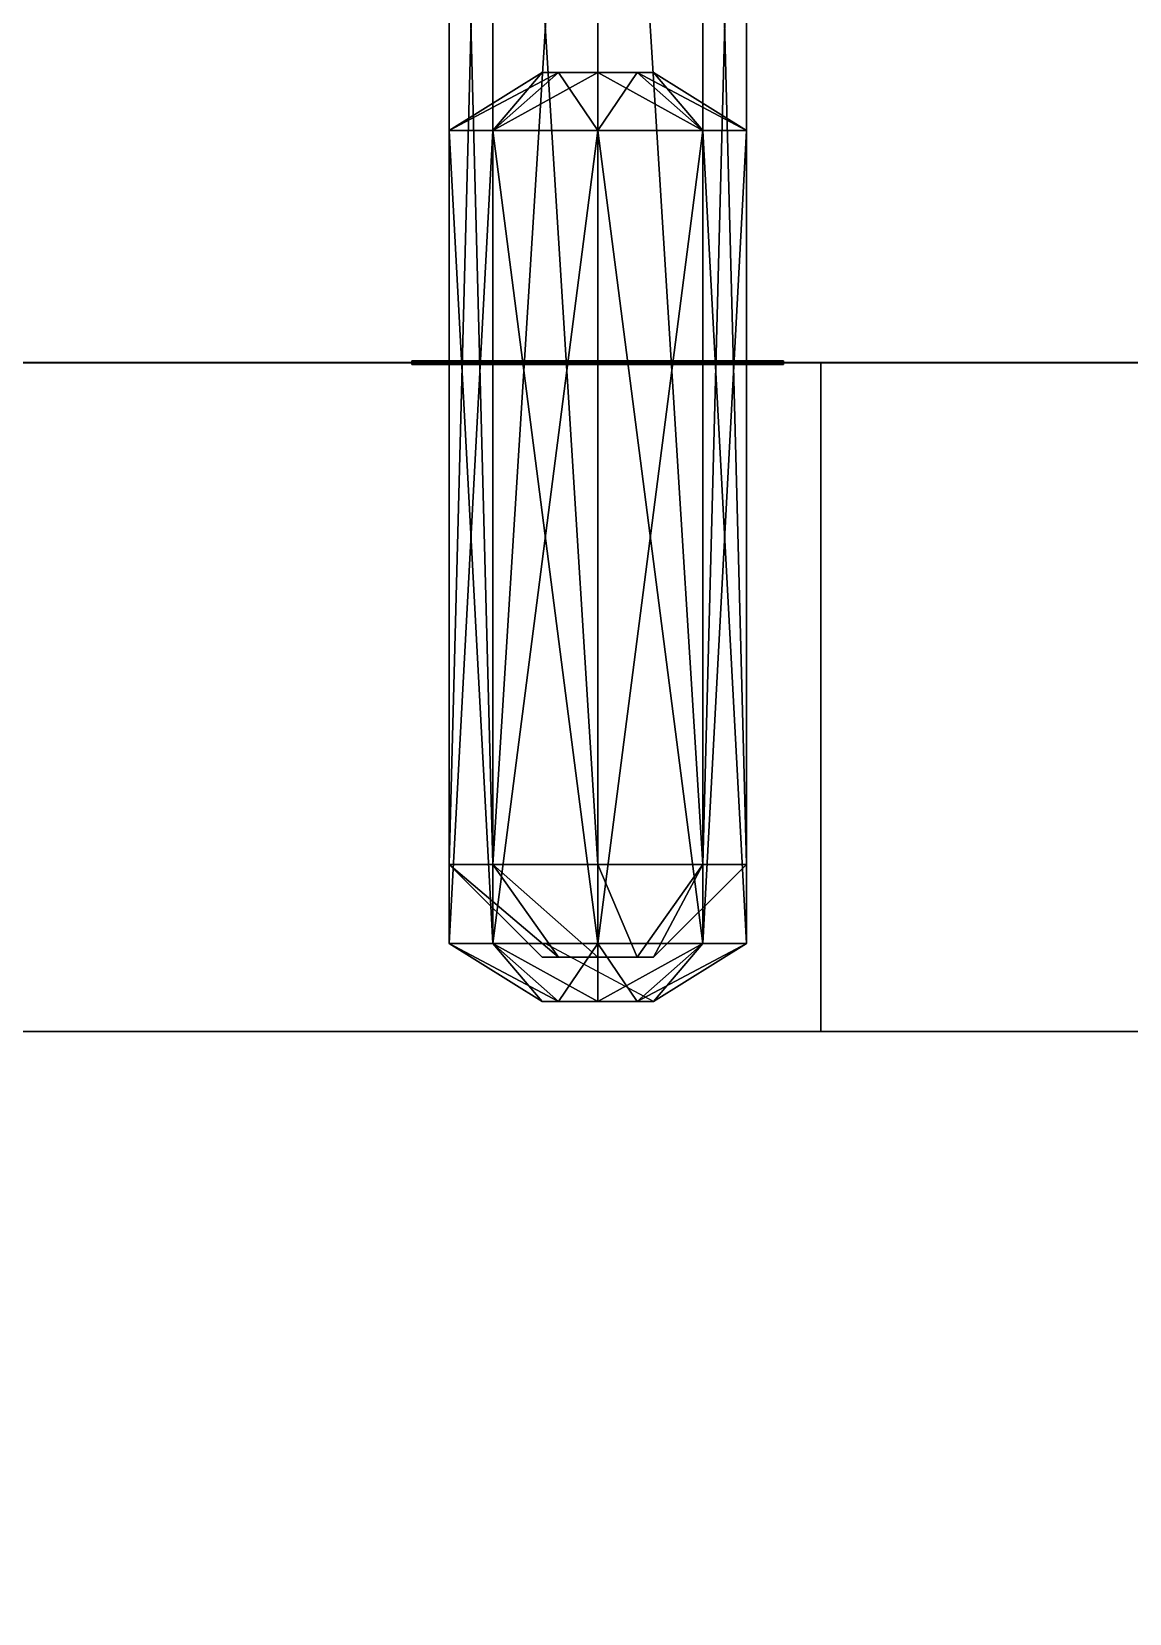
# Model space of a CAD drawing. Extents: x -150 to 2334, y -150 to 2984.
# Drawn here: x 1750.77 to 1780.3, y 724.8 to 767.37 of the extents above; entities that cross this region are included whole.
import ezdxf

# ---------------------------------------------------------------- set-up
doc = ezdxf.new("R2010")
doc.units = 0
for name, color, linetype in [('LAYER0', 7, 'CONTINUOUS'), ('LAYER21', 7, 'CONTINUOUS'), ('LAYER243', 7, 'CONTINUOUS'), ('LAYER278', 7, 'CONTINUOUS'), ('LAYER309', 7, 'CONTINUOUS'), ('LAYER31', 7, 'CONTINUOUS'), ('LAYER404', 7, 'CONTINUOUS'), ('LAYER405', 7, 'CONTINUOUS'), ('LAYER46', 7, 'CONTINUOUS'), ('LAYER56', 7, 'CONTINUOUS'), ('LAYER6', 7, 'CONTINUOUS'), ('LAYER68', 7, 'CONTINUOUS')]:
    doc.layers.add(name, color=color, linetype=linetype)

msp = doc.modelspace()

# ---------------------------------------------------------------- linework, layer by layer
at = {"layer": 'LAYER0', "invisible_edges": 1}
for points in [[(2334, 2984, -5), (-150, -150, -5), (-150, 2984, -5), (2334, 2984, -5)], [(-150, -150, -5), (2334, 2984, -5), (2334, -150, -5), (-150, -150, -5)], [(2334, -150), (-150, 2984), (-150, -150), (2334, -150)], [(-150, 2984), (2334, -150), (2334, 2984), (-150, 2984)]]:
    msp.add_3dface(points, dxfattribs=at)
at = {"layer": 'LAYER21'}
for points in [[(1763.172, 789.957, 859.8284), (1762, 744.957, 857), (1763.172, 744.957, 859.8284), (1763.172, 789.957, 859.8284)], [(1762, 789.957, 857), (1762, 744.957, 857), (1763.172, 789.957, 859.8284), (1762, 789.957, 857)], [(1762, 789.957, 857), (1763.172, 744.957, 854.1716), (1762, 744.957, 857), (1762, 789.957, 857)], [(1763.172, 789.957, 854.1716), (1763.172, 744.957, 854.1716), (1762, 789.957, 857), (1763.172, 789.957, 854.1716)], [(1766, 789.957, 861), (1763.172, 744.957, 859.8284), (1766, 744.957, 861), (1766, 789.957, 861)], [(1763.172, 789.957, 859.8284), (1763.172, 744.957, 859.8284), (1766, 789.957, 861), (1763.172, 789.957, 859.8284)], [(1763.172, 789.957, 854.1716), (1766, 744.957, 853), (1763.172, 744.957, 854.1716), (1763.172, 789.957, 854.1716)], [(1766, 789.957, 853), (1766, 744.957, 853), (1763.172, 789.957, 854.1716), (1766, 789.957, 853)], [(1768.828, 744.957, 859.8284), (1766, 789.957, 861), (1766, 744.957, 861), (1768.828, 744.957, 859.8284)], [(1768.828, 789.957, 859.8284), (1766, 789.957, 861), (1768.828, 744.957, 859.8284), (1768.828, 789.957, 859.8284)], [(1768.828, 744.957, 854.1716), (1766, 789.957, 853), (1768.828, 789.957, 854.1716), (1768.828, 744.957, 854.1716)], [(1766, 744.957, 853), (1766, 789.957, 853), (1768.828, 744.957, 854.1716), (1766, 744.957, 853)], [(1768.828, 744.957, 859.8284), (1770, 789.957, 857), (1768.828, 789.957, 859.8284), (1768.828, 744.957, 859.8284)], [(1770, 744.957, 857), (1770, 789.957, 857), (1768.828, 744.957, 859.8284), (1770, 744.957, 857)], [(1770, 744.957, 857), (1768.828, 789.957, 854.1716), (1770, 789.957, 857), (1770, 744.957, 857)], [(1768.828, 744.957, 854.1716), (1768.828, 789.957, 854.1716), (1770, 744.957, 857), (1768.828, 744.957, 854.1716)], [(1771, 758.507, 852), (1761, 758.507, 862), (1771, 758.507, 862), (1771, 758.507, 852)], [(1761, 758.507, 852), (1761, 758.507, 862), (1771, 758.507, 852), (1761, 758.507, 852)], [(1771, 758.407, 862), (1761, 758.507, 862), (1761, 758.407, 862), (1771, 758.407, 862)], [(1771, 758.507, 862), (1761, 758.507, 862), (1771, 758.407, 862), (1771, 758.507, 862)], [(1761, 758.407, 852), (1771, 758.507, 852), (1771, 758.407, 852), (1761, 758.407, 852)], [(1761, 758.507, 852), (1771, 758.507, 852), (1761, 758.407, 852), (1761, 758.507, 852)], [(1761, 758.407, 852), (1761, 758.507, 862), (1761, 758.507, 852), (1761, 758.407, 852)], [(1761, 758.407, 862), (1761, 758.507, 862), (1761, 758.407, 852), (1761, 758.407, 862)], [(1761, 758.407, 852), (1771, 758.407, 862), (1761, 758.407, 862), (1761, 758.407, 852)], [(1771, 758.407, 852), (1771, 758.407, 862), (1761, 758.407, 852), (1771, 758.407, 852)], [(1771, 758.407, 852), (1771, 758.507, 862), (1771, 758.407, 862), (1771, 758.407, 852)], [(1771, 758.507, 852), (1771, 758.507, 862), (1771, 758.407, 852), (1771, 758.507, 852)], [(1762, 744.957, 857), (1764.939, 742.457, 855.9393), (1764.5, 742.457, 857), (1762, 744.957, 857)], [(1763.172, 744.957, 854.1716), (1764.939, 742.457, 855.9393), (1762, 744.957, 857), (1763.172, 744.957, 854.1716)], [(1762, 744.957, 857), (1764.939, 742.457, 858.0607), (1763.172, 744.957, 859.8284), (1762, 744.957, 857)], [(1764.5, 742.457, 857), (1764.939, 742.457, 858.0607), (1762, 744.957, 857), (1764.5, 742.457, 857)], [(1763.172, 744.957, 854.1716), (1766, 742.457, 855.5), (1764.939, 742.457, 855.9393), (1763.172, 744.957, 854.1716)], [(1766, 744.957, 853), (1766, 742.457, 855.5), (1763.172, 744.957, 854.1716), (1766, 744.957, 853)], [(1763.172, 744.957, 859.8284), (1766, 742.457, 858.5), (1766, 744.957, 861), (1763.172, 744.957, 859.8284)], [(1764.939, 742.457, 858.0607), (1766, 742.457, 858.5), (1763.172, 744.957, 859.8284), (1764.939, 742.457, 858.0607)], [(1767.061, 742.457, 858.0607), (1766, 744.957, 861), (1766, 742.457, 858.5), (1767.061, 742.457, 858.0607)], [(1768.828, 744.957, 859.8284), (1766, 744.957, 861), (1767.061, 742.457, 858.0607), (1768.828, 744.957, 859.8284)], [(1766, 744.957, 853), (1767.061, 742.457, 855.9393), (1766, 742.457, 855.5), (1766, 744.957, 853)], [(1768.828, 744.957, 854.1716), (1767.061, 742.457, 855.9393), (1766, 744.957, 853), (1768.828, 744.957, 854.1716)], [(1767.5, 742.457, 857), (1768.828, 744.957, 859.8284), (1767.061, 742.457, 858.0607), (1767.5, 742.457, 857)], [(1768.828, 744.957, 854.1716), (1767.5, 742.457, 857), (1767.061, 742.457, 855.9393), (1768.828, 744.957, 854.1716)], [(1770, 744.957, 857), (1768.828, 744.957, 859.8284), (1767.5, 742.457, 857), (1770, 744.957, 857)], [(1770, 744.957, 857), (1767.5, 742.457, 857), (1768.828, 744.957, 854.1716), (1770, 744.957, 857)], [(1764.5, 742.457, 857), (1767.061, 742.457, 858.0607), (1764.939, 742.457, 858.0607), (1764.5, 742.457, 857)], [(1764.5, 742.457, 857), (1767.5, 742.457, 857), (1767.061, 742.457, 858.0607), (1764.5, 742.457, 857)], [(1764.939, 742.457, 855.9393), (1767.5, 742.457, 857), (1764.5, 742.457, 857), (1764.939, 742.457, 855.9393)], [(1764.939, 742.457, 858.0607), (1767.061, 742.457, 858.0607), (1766, 742.457, 858.5), (1764.939, 742.457, 858.0607)], [(1764.939, 742.457, 855.9393), (1767.061, 742.457, 855.9393), (1767.5, 742.457, 857), (1764.939, 742.457, 855.9393)], [(1766, 742.457, 855.5), (1767.061, 742.457, 855.9393), (1764.939, 742.457, 855.9393), (1766, 742.457, 855.5)]]:
    msp.add_3dface(points, dxfattribs=at)
at = {"layer": 'LAYER243', "invisible_edges": 1}
for points in [[(2164, 776.458), (1614, 758.458), (1614, 776.458), (2164, 776.458)], [(1614, 758.458), (2164, 776.458), (2164, 758.458), (1614, 758.458)], [(2164, 758.458, 2350), (1614, 776.458, 2350), (1614, 758.458, 2350), (2164, 758.458, 2350)], [(1614, 776.458, 2350), (2164, 758.458, 2350), (2164, 776.458, 2350), (1614, 776.458, 2350)], [(2164, 758.458, 2350), (1614, 758.458), (2164, 758.458), (2164, 758.458, 2350)], [(1614, 758.458), (2164, 758.458, 2350), (1614, 758.458, 2350), (1614, 758.458)]]:
    msp.add_3dface(points, dxfattribs=at)
at = {"layer": 'LAYER278', "invisible_edges": 1}
for points in [[(2164, 45.78802, 80), (1614, 758.458, 80), (2164, 758.458, 80), (2164, 45.78802, 80)], [(1614, 758.458, 80), (2164, 45.78802, 80), (1614, 45.78802, 80), (1614, 758.458, 80)], [(2164, 758.458, 98), (1614, 758.458, 80), (1614, 758.458, 98), (2164, 758.458, 98)], [(1614, 758.458, 80), (2164, 758.458, 98), (2164, 758.458, 80), (1614, 758.458, 80)], [(1614, 45.78802, 98), (2164, 758.458, 98), (1614, 758.458, 98), (1614, 45.78802, 98)], [(2164, 758.458, 98), (1614, 45.78802, 98), (2164, 45.78802, 98), (2164, 758.458, 98)]]:
    msp.add_3dface(points, dxfattribs=at)
at = {"layer": 'LAYER309', "invisible_edges": 1}
for points in [[(2164, 758.458, 2349), (1614, 45.78802, 2349), (2164, 45.78802, 2349), (2164, 758.458, 2349)], [(1614, 45.78802, 2349), (2164, 758.458, 2349), (1614, 758.458, 2349), (1614, 45.78802, 2349)], [(2164, 758.458, 2349), (1614, 758.458, 2331), (1614, 758.458, 2349), (2164, 758.458, 2349)], [(1614, 758.458, 2331), (2164, 758.458, 2349), (2164, 758.458, 2331), (1614, 758.458, 2331)], [(1614, 758.458, 2331), (2164, 45.78802, 2331), (1614, 45.78802, 2331), (1614, 758.458, 2331)], [(2164, 45.78802, 2331), (1614, 758.458, 2331), (2164, 758.458, 2331), (2164, 45.78802, 2331)]]:
    msp.add_3dface(points, dxfattribs=at)
at = {"layer": 'LAYER31', "invisible_edges": 1}
for points in [[(2139.4, 758.461, 1934), (1674, 45.79102, 1934), (2139.4, 45.79102, 1934), (2139.4, 758.461, 1934)], [(1674, 45.79102, 1934), (2139.4, 758.461, 1934), (1674, 758.461, 1934), (1674, 45.79102, 1934)], [(2139.4, 758.461, 1934), (1674, 758.461, 1916), (1674, 758.461, 1934), (2139.4, 758.461, 1934)], [(1674, 758.461, 1916), (2139.4, 758.461, 1934), (2139.4, 758.461, 1916), (1674, 758.461, 1916)], [(1674, 758.461, 1916), (2139.4, 45.79102, 1916), (1674, 45.79102, 1916), (1674, 758.461, 1916)], [(2139.4, 45.79102, 1916), (1674, 758.461, 1916), (2139.4, 758.461, 1916), (2139.4, 45.79102, 1916)]]:
    msp.add_3dface(points, dxfattribs=at)
at = {"layer": 'LAYER404', "invisible_edges": 1}
for points in [[(2092, 740.458, 296), (1692, 740.458, 848), (2092, 740.458, 848), (2092, 740.458, 296)], [(1692, 740.458, 848), (2092, 740.458, 296), (1692, 740.458, 296), (1692, 740.458, 848)], [(2092, 722.458, 848), (1692, 740.458, 848), (1692, 722.458, 848), (2092, 722.458, 848)], [(1692, 740.458, 848), (2092, 722.458, 848), (2092, 740.458, 848), (1692, 740.458, 848)], [(2092, 740.458, 296), (1692, 722.458, 296), (1692, 740.458, 296), (2092, 740.458, 296)], [(1692, 722.458, 296), (2092, 740.458, 296), (2092, 722.458, 296), (1692, 722.458, 296)]]:
    msp.add_3dface(points, dxfattribs=at)
at = {"layer": 'LAYER405', "invisible_edges": 1}
for points in [[(1772, 758.458, 296), (1692, 758.458, 848), (1772, 758.458, 848), (1772, 758.458, 296)], [(1692, 758.458, 848), (1772, 758.458, 296), (1692, 758.458, 296), (1692, 758.458, 848)], [(1772, 740.458, 848), (1692, 758.458, 848), (1692, 740.458, 848), (1772, 740.458, 848)], [(1692, 758.458, 848), (1772, 740.458, 848), (1772, 758.458, 848), (1692, 758.458, 848)], [(1772, 758.458, 296), (1692, 740.458, 296), (1692, 758.458, 296), (1772, 758.458, 296)], [(1692, 740.458, 296), (1772, 758.458, 296), (1772, 740.458, 296), (1692, 740.458, 296)], [(1772, 740.458, 848), (1772, 758.458, 296), (1772, 758.458, 848), (1772, 740.458, 848)], [(1772, 758.458, 296), (1772, 740.458, 848), (1772, 740.458, 296), (1772, 758.458, 296)], [(1692, 740.458, 296), (1772, 740.458, 848), (1692, 740.458, 848), (1692, 740.458, 296)], [(1772, 740.458, 848), (1692, 740.458, 296), (1772, 740.458, 296), (1772, 740.458, 848)]]:
    msp.add_3dface(points, dxfattribs=at)
at = {"layer": 'LAYER46'}
for points in [[(1763.172, 789.957, 1927.828), (1762, 744.957, 1925), (1763.172, 744.957, 1927.828), (1763.172, 789.957, 1927.828)], [(1762, 789.957, 1925), (1762, 744.957, 1925), (1763.172, 789.957, 1927.828), (1762, 789.957, 1925)], [(1762, 789.957, 1925), (1763.172, 744.957, 1922.172), (1762, 744.957, 1925), (1762, 789.957, 1925)], [(1763.172, 789.957, 1922.172), (1763.172, 744.957, 1922.172), (1762, 789.957, 1925), (1763.172, 789.957, 1922.172)], [(1766, 789.957, 1929), (1763.172, 744.957, 1927.828), (1766, 744.957, 1929), (1766, 789.957, 1929)], [(1763.172, 789.957, 1927.828), (1763.172, 744.957, 1927.828), (1766, 789.957, 1929), (1763.172, 789.957, 1927.828)], [(1763.172, 789.957, 1922.172), (1766, 744.957, 1921), (1763.172, 744.957, 1922.172), (1763.172, 789.957, 1922.172)], [(1766, 789.957, 1921), (1766, 744.957, 1921), (1763.172, 789.957, 1922.172), (1766, 789.957, 1921)], [(1768.828, 744.957, 1927.828), (1766, 789.957, 1929), (1766, 744.957, 1929), (1768.828, 744.957, 1927.828)], [(1768.828, 789.957, 1927.828), (1766, 789.957, 1929), (1768.828, 744.957, 1927.828), (1768.828, 789.957, 1927.828)], [(1768.828, 744.957, 1922.172), (1766, 789.957, 1921), (1768.828, 789.957, 1922.172), (1768.828, 744.957, 1922.172)], [(1766, 744.957, 1921), (1766, 789.957, 1921), (1768.828, 744.957, 1922.172), (1766, 744.957, 1921)], [(1768.828, 744.957, 1927.828), (1770, 789.957, 1925), (1768.828, 789.957, 1927.828), (1768.828, 744.957, 1927.828)], [(1770, 744.957, 1925), (1770, 789.957, 1925), (1768.828, 744.957, 1927.828), (1770, 744.957, 1925)], [(1770, 744.957, 1925), (1768.828, 789.957, 1922.172), (1770, 789.957, 1925), (1770, 744.957, 1925)], [(1768.828, 744.957, 1922.172), (1768.828, 789.957, 1922.172), (1770, 744.957, 1925), (1768.828, 744.957, 1922.172)], [(1771, 758.507, 1920), (1761, 758.507, 1930), (1771, 758.507, 1930), (1771, 758.507, 1920)], [(1761, 758.507, 1920), (1761, 758.507, 1930), (1771, 758.507, 1920), (1761, 758.507, 1920)], [(1771, 758.407, 1930), (1761, 758.507, 1930), (1761, 758.407, 1930), (1771, 758.407, 1930)], [(1771, 758.507, 1930), (1761, 758.507, 1930), (1771, 758.407, 1930), (1771, 758.507, 1930)], [(1761, 758.407, 1920), (1771, 758.507, 1920), (1771, 758.407, 1920), (1761, 758.407, 1920)], [(1761, 758.507, 1920), (1771, 758.507, 1920), (1761, 758.407, 1920), (1761, 758.507, 1920)], [(1761, 758.407, 1920), (1761, 758.507, 1930), (1761, 758.507, 1920), (1761, 758.407, 1920)], [(1761, 758.407, 1930), (1761, 758.507, 1930), (1761, 758.407, 1920), (1761, 758.407, 1930)], [(1761, 758.407, 1920), (1771, 758.407, 1930), (1761, 758.407, 1930), (1761, 758.407, 1920)], [(1771, 758.407, 1920), (1771, 758.407, 1930), (1761, 758.407, 1920), (1771, 758.407, 1920)], [(1771, 758.407, 1920), (1771, 758.507, 1930), (1771, 758.407, 1930), (1771, 758.407, 1920)], [(1771, 758.507, 1920), (1771, 758.507, 1930), (1771, 758.407, 1920), (1771, 758.507, 1920)], [(1762, 744.957, 1925), (1764.939, 742.457, 1923.939), (1764.5, 742.457, 1925), (1762, 744.957, 1925)], [(1763.172, 744.957, 1922.172), (1764.939, 742.457, 1923.939), (1762, 744.957, 1925), (1763.172, 744.957, 1922.172)], [(1762, 744.957, 1925), (1764.939, 742.457, 1926.061), (1763.172, 744.957, 1927.828), (1762, 744.957, 1925)], [(1764.5, 742.457, 1925), (1764.939, 742.457, 1926.061), (1762, 744.957, 1925), (1764.5, 742.457, 1925)], [(1763.172, 744.957, 1922.172), (1766, 742.457, 1923.5), (1764.939, 742.457, 1923.939), (1763.172, 744.957, 1922.172)], [(1766, 744.957, 1921), (1766, 742.457, 1923.5), (1763.172, 744.957, 1922.172), (1766, 744.957, 1921)], [(1763.172, 744.957, 1927.828), (1766, 742.457, 1926.5), (1766, 744.957, 1929), (1763.172, 744.957, 1927.828)], [(1764.939, 742.457, 1926.061), (1766, 742.457, 1926.5), (1763.172, 744.957, 1927.828), (1764.939, 742.457, 1926.061)], [(1767.061, 742.457, 1926.061), (1766, 744.957, 1929), (1766, 742.457, 1926.5), (1767.061, 742.457, 1926.061)], [(1768.828, 744.957, 1927.828), (1766, 744.957, 1929), (1767.061, 742.457, 1926.061), (1768.828, 744.957, 1927.828)], [(1766, 744.957, 1921), (1767.061, 742.457, 1923.939), (1766, 742.457, 1923.5), (1766, 744.957, 1921)], [(1768.828, 744.957, 1922.172), (1767.061, 742.457, 1923.939), (1766, 744.957, 1921), (1768.828, 744.957, 1922.172)], [(1767.5, 742.457, 1925), (1768.828, 744.957, 1927.828), (1767.061, 742.457, 1926.061), (1767.5, 742.457, 1925)], [(1768.828, 744.957, 1922.172), (1767.5, 742.457, 1925), (1767.061, 742.457, 1923.939), (1768.828, 744.957, 1922.172)], [(1770, 744.957, 1925), (1768.828, 744.957, 1927.828), (1767.5, 742.457, 1925), (1770, 744.957, 1925)], [(1770, 744.957, 1925), (1767.5, 742.457, 1925), (1768.828, 744.957, 1922.172), (1770, 744.957, 1925)], [(1764.5, 742.457, 1925), (1767.061, 742.457, 1926.061), (1764.939, 742.457, 1926.061), (1764.5, 742.457, 1925)], [(1764.5, 742.457, 1925), (1767.5, 742.457, 1925), (1767.061, 742.457, 1926.061), (1764.5, 742.457, 1925)], [(1764.939, 742.457, 1923.939), (1767.5, 742.457, 1925), (1764.5, 742.457, 1925), (1764.939, 742.457, 1923.939)], [(1764.939, 742.457, 1926.061), (1767.061, 742.457, 1926.061), (1766, 742.457, 1926.5), (1764.939, 742.457, 1926.061)], [(1764.939, 742.457, 1923.939), (1767.061, 742.457, 1923.939), (1767.5, 742.457, 1925), (1764.939, 742.457, 1923.939)], [(1766, 742.457, 1923.5), (1767.061, 742.457, 1923.939), (1764.939, 742.457, 1923.939), (1766, 742.457, 1923.5)]]:
    msp.add_3dface(points, dxfattribs=at)
at = {"layer": 'LAYER56', "invisible_edges": 1}
for points in [[(2139.4, 758.461, 296), (1674, 45.79102, 296), (2139.4, 45.79102, 296), (2139.4, 758.461, 296)], [(1674, 45.79102, 296), (2139.4, 758.461, 296), (1674, 758.461, 296), (1674, 45.79102, 296)], [(2139.4, 758.461, 296), (1674, 758.461, 278), (1674, 758.461, 296), (2139.4, 758.461, 296)], [(1674, 758.461, 278), (2139.4, 758.461, 296), (2139.4, 758.461, 278), (1674, 758.461, 278)], [(1674, 758.461, 278), (2139.4, 45.79102, 278), (1674, 45.79102, 278), (1674, 758.461, 278)], [(2139.4, 45.79102, 278), (1674, 758.461, 278), (2139.4, 758.461, 278), (2139.4, 45.79102, 278)]]:
    msp.add_3dface(points, dxfattribs=at)
at = {"layer": 'LAYER6', "invisible_edges": 1}
for points in [[(2139.4, 758.461, 866), (1674, 45.79102, 866), (2139.4, 45.79102, 866), (2139.4, 758.461, 866)], [(1674, 45.79102, 866), (2139.4, 758.461, 866), (1674, 758.461, 866), (1674, 45.79102, 866)], [(2139.4, 758.461, 866), (1674, 758.461, 848), (1674, 758.461, 866), (2139.4, 758.461, 866)], [(1674, 758.461, 848), (2139.4, 758.461, 866), (2139.4, 758.461, 848), (1674, 758.461, 848)], [(1674, 758.461, 848), (2139.4, 45.79102, 848), (1674, 45.79102, 848), (1674, 758.461, 848)], [(2139.4, 45.79102, 848), (1674, 758.461, 848), (2139.4, 758.461, 848), (2139.4, 45.79102, 848)]]:
    msp.add_3dface(points, dxfattribs=at)
at = {"layer": 'LAYER68'}
for points in [[(1762, 764.707, 287), (1764.5, 766.2695, 287), (1763.172, 764.707, 284.1716), (1762, 764.707, 287)], [(1762, 764.707, 287), (1764.939, 766.2695, 288.0607), (1764.5, 766.2695, 287), (1762, 764.707, 287)], [(1763.172, 764.707, 289.8284), (1764.939, 766.2695, 288.0607), (1762, 764.707, 287), (1763.172, 764.707, 289.8284)], [(1762, 764.707, 287), (1764.5, 766.2695, 287), (1764.939, 766.2695, 285.9393), (1762, 764.707, 287)], [(1763.172, 764.707, 284.1716), (1762, 764.707, 287), (1764.939, 766.2695, 285.9393), (1763.172, 764.707, 284.1716)], [(1762, 764.707, 287), (1763.172, 764.707, 289.8284), (1764.5, 766.2695, 287), (1762, 764.707, 287)], [(1763.172, 764.707, 284.1716), (1764.5, 766.2695, 287), (1764.939, 766.2695, 285.9393), (1763.172, 764.707, 284.1716)], [(1763.172, 764.707, 284.1716), (1764.939, 766.2695, 285.9393), (1766, 764.707, 283), (1763.172, 764.707, 284.1716)], [(1763.172, 764.707, 289.8284), (1764.939, 766.2695, 288.0607), (1766, 766.2695, 288.5), (1763.172, 764.707, 289.8284)], [(1766, 764.707, 291), (1763.172, 764.707, 289.8284), (1766, 766.2695, 288.5), (1766, 764.707, 291)], [(1763.172, 764.707, 284.1716), (1764.939, 766.2695, 285.9393), (1766, 766.2695, 285.5), (1763.172, 764.707, 284.1716)], [(1766, 764.707, 283), (1763.172, 764.707, 284.1716), (1766, 766.2695, 285.5), (1766, 764.707, 283)], [(1763.172, 764.707, 289.8284), (1764.939, 766.2695, 288.0607), (1764.5, 766.2695, 287), (1763.172, 764.707, 289.8284)], [(1763.172, 764.707, 289.8284), (1766, 764.707, 291), (1766, 766.2695, 288.5), (1763.172, 764.707, 289.8284)], [(1764.939, 766.2695, 288.0607), (1763.172, 764.707, 289.8284), (1766, 766.2695, 288.5), (1764.939, 766.2695, 288.0607)], [(1764.939, 766.2695, 288.0607), (1764.5, 766.2695, 287), (1767.061, 766.2695, 288.0607), (1764.939, 766.2695, 288.0607)], [(1764.5, 766.2695, 287), (1764.939, 766.2695, 285.9393), (1767.5, 766.2695, 287), (1764.5, 766.2695, 287)], [(1767.061, 766.2695, 288.0607), (1764.5, 766.2695, 287), (1767.5, 766.2695, 287), (1767.061, 766.2695, 288.0607)], [(1764.5, 766.2695, 287), (1764.939, 766.2695, 288.0607), (1767.061, 766.2695, 288.0607), (1764.5, 766.2695, 287)], [(1764.5, 766.2695, 287), (1767.061, 766.2695, 288.0607), (1767.5, 766.2695, 287), (1764.5, 766.2695, 287)], [(1764.939, 766.2695, 285.9393), (1764.5, 766.2695, 287), (1767.5, 766.2695, 287), (1764.939, 766.2695, 285.9393)], [(1766, 764.707, 283), (1764.939, 766.2695, 285.9393), (1766, 766.2695, 285.5), (1766, 764.707, 283)], [(1764.939, 766.2695, 285.9393), (1767.5, 766.2695, 287), (1766, 766.2695, 285.5), (1764.939, 766.2695, 285.9393)], [(1766, 766.2695, 288.5), (1764.939, 766.2695, 288.0607), (1767.061, 766.2695, 288.0607), (1766, 766.2695, 288.5)], [(1764.939, 766.2695, 288.0607), (1766, 766.2695, 288.5), (1767.061, 766.2695, 288.0607), (1764.939, 766.2695, 288.0607)], [(1764.939, 766.2695, 285.9393), (1767.061, 766.2695, 285.9393), (1767.5, 766.2695, 287), (1764.939, 766.2695, 285.9393)], [(1766, 766.2695, 285.5), (1767.061, 766.2695, 285.9393), (1764.939, 766.2695, 285.9393), (1766, 766.2695, 285.5)], [(1768.828, 764.707, 284.1716), (1766, 766.2695, 285.5), (1767.061, 766.2695, 285.9393), (1768.828, 764.707, 284.1716)], [(1766, 764.707, 283), (1766, 766.2695, 285.5), (1768.828, 764.707, 284.1716), (1766, 764.707, 283)], [(1766, 766.2695, 288.5), (1768.828, 764.707, 289.8284), (1767.061, 766.2695, 288.0607), (1766, 766.2695, 288.5)], [(1766, 764.707, 291), (1768.828, 764.707, 289.8284), (1766, 766.2695, 288.5), (1766, 764.707, 291)], [(1766, 766.2695, 285.5), (1767.5, 766.2695, 287), (1767.061, 766.2695, 285.9393), (1766, 766.2695, 285.5)], [(1766, 764.707, 291), (1768.828, 764.707, 289.8284), (1767.061, 766.2695, 288.0607), (1766, 764.707, 291)], [(1766, 766.2695, 288.5), (1766, 764.707, 291), (1767.061, 766.2695, 288.0607), (1766, 766.2695, 288.5)], [(1766, 766.2695, 285.5), (1767.061, 766.2695, 285.9393), (1768.828, 764.707, 284.1716), (1766, 766.2695, 285.5)], [(1766, 764.707, 283), (1766, 766.2695, 285.5), (1768.828, 764.707, 284.1716), (1766, 764.707, 283)], [(1767.061, 766.2695, 288.0607), (1768.828, 764.707, 289.8284), (1767.5, 766.2695, 287), (1767.061, 766.2695, 288.0607)], [(1767.061, 766.2695, 285.9393), (1767.5, 766.2695, 287), (1768.828, 764.707, 284.1716), (1767.061, 766.2695, 285.9393)], [(1767.061, 766.2695, 285.9393), (1767.5, 766.2695, 287), (1770, 764.707, 287), (1767.061, 766.2695, 285.9393)], [(1768.828, 764.707, 284.1716), (1767.061, 766.2695, 285.9393), (1770, 764.707, 287), (1768.828, 764.707, 284.1716)], [(1767.061, 766.2695, 288.0607), (1768.828, 764.707, 289.8284), (1770, 764.707, 287), (1767.061, 766.2695, 288.0607)], [(1767.5, 766.2695, 287), (1767.061, 766.2695, 288.0607), (1770, 764.707, 287), (1767.5, 766.2695, 287)], [(1767.5, 766.2695, 287), (1768.828, 764.707, 289.8284), (1770, 764.707, 287), (1767.5, 766.2695, 287)], [(1768.828, 764.707, 284.1716), (1767.5, 766.2695, 287), (1770, 764.707, 287), (1768.828, 764.707, 284.1716)], [(1763.172, 742.832, 284.1716), (1762, 764.707, 287), (1763.172, 764.707, 284.1716), (1763.172, 742.832, 284.1716)], [(1762, 742.832, 287), (1762, 764.707, 287), (1763.172, 742.832, 284.1716), (1762, 742.832, 287)], [(1762, 742.832, 287), (1762, 764.707, 287), (1763.172, 764.707, 289.8284), (1762, 742.832, 287)], [(1763.172, 742.832, 289.8284), (1762, 742.832, 287), (1763.172, 764.707, 289.8284), (1763.172, 742.832, 289.8284)], [(1762, 742.832, 287), (1762, 764.707, 287), (1763.172, 764.707, 284.1716), (1762, 742.832, 287)], [(1763.172, 742.832, 284.1716), (1763.172, 764.707, 284.1716), (1762, 742.832, 287), (1763.172, 742.832, 284.1716)], [(1762, 742.832, 287), (1763.172, 742.832, 289.8284), (1763.172, 764.707, 289.8284), (1762, 742.832, 287)], [(1762, 764.707, 287), (1762, 742.832, 287), (1763.172, 764.707, 289.8284), (1762, 764.707, 287)], [(1762, 742.832, 287), (1762, 764.707, 287), (1763.172, 764.707, 284.1716), (1762, 742.832, 287)], [(1763.172, 742.832, 284.1716), (1763.172, 764.707, 284.1716), (1762, 742.832, 287), (1763.172, 742.832, 284.1716)], [(1763.172, 742.832, 289.8284), (1762, 764.707, 287), (1763.172, 764.707, 289.8284), (1763.172, 742.832, 289.8284)], [(1762, 742.832, 287), (1763.172, 742.832, 289.8284), (1762, 764.707, 287), (1762, 742.832, 287)], [(1766, 742.832, 283), (1763.172, 764.707, 284.1716), (1766, 764.707, 283), (1766, 742.832, 283)], [(1763.172, 742.832, 284.1716), (1763.172, 764.707, 284.1716), (1766, 742.832, 283), (1763.172, 742.832, 284.1716)], [(1763.172, 742.832, 289.8284), (1766, 764.707, 291), (1763.172, 764.707, 289.8284), (1763.172, 742.832, 289.8284)], [(1766, 742.832, 291), (1766, 764.707, 291), (1763.172, 742.832, 289.8284), (1766, 742.832, 291)], [(1763.172, 742.832, 284.1716), (1766, 764.707, 283), (1763.172, 764.707, 284.1716), (1763.172, 742.832, 284.1716)], [(1766, 742.832, 283), (1763.172, 742.832, 284.1716), (1766, 764.707, 283), (1766, 742.832, 283)], [(1766, 742.832, 291), (1766, 764.707, 291), (1763.172, 764.707, 289.8284), (1766, 742.832, 291)], [(1763.172, 742.832, 289.8284), (1763.172, 764.707, 289.8284), (1766, 742.832, 291), (1763.172, 742.832, 289.8284)], [(1763.172, 742.832, 284.1716), (1766, 764.707, 283), (1763.172, 764.707, 284.1716), (1763.172, 742.832, 284.1716)], [(1766, 742.832, 283), (1763.172, 742.832, 284.1716), (1766, 764.707, 283), (1766, 742.832, 283)], [(1766, 742.832, 291), (1766, 764.707, 291), (1763.172, 764.707, 289.8284), (1766, 742.832, 291)], [(1763.172, 742.832, 289.8284), (1763.172, 764.707, 289.8284), (1766, 742.832, 291), (1763.172, 742.832, 289.8284)], [(1768.828, 742.832, 284.1716), (1766, 764.707, 283), (1768.828, 764.707, 284.1716), (1768.828, 742.832, 284.1716)], [(1766, 742.832, 283), (1766, 764.707, 283), (1768.828, 742.832, 284.1716), (1766, 742.832, 283)], [(1768.828, 764.707, 289.8284), (1766, 742.832, 291), (1768.828, 742.832, 289.8284), (1768.828, 764.707, 289.8284)], [(1766, 764.707, 291), (1766, 742.832, 291), (1768.828, 764.707, 289.8284), (1766, 764.707, 291)], [(1766, 742.832, 283), (1766, 764.707, 283), (1768.828, 764.707, 284.1716), (1766, 742.832, 283)], [(1768.828, 742.832, 284.1716), (1768.828, 764.707, 284.1716), (1766, 742.832, 283), (1768.828, 742.832, 284.1716)], [(1766, 742.832, 283), (1766, 764.707, 283), (1768.828, 764.707, 284.1716), (1766, 742.832, 283)], [(1768.828, 742.832, 284.1716), (1768.828, 764.707, 284.1716), (1766, 742.832, 283), (1768.828, 742.832, 284.1716)], [(1766, 764.707, 291), (1766, 742.832, 291), (1768.828, 742.832, 289.8284), (1766, 764.707, 291)], [(1768.828, 764.707, 289.8284), (1768.828, 742.832, 289.8284), (1766, 764.707, 291), (1768.828, 764.707, 289.8284)], [(1770, 764.707, 287), (1768.828, 742.832, 289.8284), (1770, 742.832, 287), (1770, 764.707, 287)], [(1768.828, 764.707, 289.8284), (1768.828, 742.832, 289.8284), (1770, 764.707, 287), (1768.828, 764.707, 289.8284)], [(1768.828, 764.707, 284.1716), (1770, 742.832, 287), (1768.828, 742.832, 284.1716), (1768.828, 764.707, 284.1716)], [(1770, 764.707, 287), (1770, 742.832, 287), (1768.828, 764.707, 284.1716), (1770, 764.707, 287)], [(1768.828, 764.707, 289.8284), (1770, 742.832, 287), (1768.828, 742.832, 289.8284), (1768.828, 764.707, 289.8284)], [(1770, 764.707, 287), (1768.828, 764.707, 289.8284), (1770, 742.832, 287), (1770, 764.707, 287)], [(1770, 764.707, 287), (1770, 742.832, 287), (1768.828, 742.832, 284.1716), (1770, 764.707, 287)], [(1768.828, 764.707, 284.1716), (1768.828, 742.832, 284.1716), (1770, 764.707, 287), (1768.828, 764.707, 284.1716)], [(1761, 758.4883, 282), (1771, 758.4883, 292), (1771, 758.4883, 282), (1761, 758.4883, 282)], [(1761, 758.4883, 292), (1771, 758.4883, 292), (1761, 758.4883, 282), (1761, 758.4883, 292)], [(1761, 758.4258, 292), (1761, 758.4883, 282), (1761, 758.4258, 282), (1761, 758.4258, 292)], [(1761, 758.4883, 292), (1761, 758.4883, 282), (1761, 758.4258, 292), (1761, 758.4883, 292)], [(1761, 758.4258, 282), (1771, 758.4883, 282), (1771, 758.4258, 282), (1761, 758.4258, 282)], [(1761, 758.4883, 282), (1771, 758.4883, 282), (1761, 758.4258, 282), (1761, 758.4883, 282)], [(1771, 758.4258, 292), (1761, 758.4883, 292), (1761, 758.4258, 292), (1771, 758.4258, 292)], [(1771, 758.4883, 292), (1761, 758.4883, 292), (1771, 758.4258, 292), (1771, 758.4883, 292)], [(1771, 758.4258, 282), (1761, 758.4258, 292), (1761, 758.4258, 282), (1771, 758.4258, 282)], [(1771, 758.4258, 292), (1761, 758.4258, 292), (1771, 758.4258, 282), (1771, 758.4258, 292)], [(1762, 742.832, 287), (1764.939, 741.2695, 285.9393), (1764.5, 741.2695, 287), (1762, 742.832, 287)], [(1763.172, 742.832, 284.1716), (1764.939, 741.2695, 285.9393), (1762, 742.832, 287), (1763.172, 742.832, 284.1716)], [(1764.939, 741.2695, 288.0607), (1764.5, 741.2695, 287), (1762, 742.832, 287), (1764.939, 741.2695, 288.0607)], [(1763.172, 742.832, 289.8284), (1764.939, 741.2695, 288.0607), (1762, 742.832, 287), (1763.172, 742.832, 289.8284)], [(1764.5, 741.2695, 287), (1762, 742.832, 287), (1763.172, 742.832, 284.1716), (1764.5, 741.2695, 287)], [(1764.939, 741.2695, 288.0607), (1763.172, 742.832, 289.8284), (1762, 742.832, 287), (1764.939, 741.2695, 288.0607)], [(1764.5, 741.2695, 287), (1764.939, 741.2695, 288.0607), (1762, 742.832, 287), (1764.5, 741.2695, 287)], [(1763.172, 742.832, 284.1716), (1766, 742.832, 283), (1764.939, 741.2695, 285.9393), (1763.172, 742.832, 284.1716)], [(1764.939, 741.2695, 288.0607), (1766, 742.832, 291), (1763.172, 742.832, 289.8284), (1764.939, 741.2695, 288.0607)], [(1766, 741.2695, 285.5), (1764.939, 741.2695, 285.9393), (1763.172, 742.832, 284.1716), (1766, 741.2695, 285.5)], [(1766, 742.832, 283), (1766, 741.2695, 285.5), (1763.172, 742.832, 284.1716), (1766, 742.832, 283)], [(1764.939, 741.2695, 285.9393), (1764.5, 741.2695, 287), (1763.172, 742.832, 284.1716), (1764.939, 741.2695, 285.9393)], [(1766, 741.2695, 288.5), (1766, 742.832, 291), (1763.172, 742.832, 289.8284), (1766, 741.2695, 288.5)], [(1764.939, 741.2695, 288.0607), (1766, 741.2695, 288.5), (1763.172, 742.832, 289.8284), (1764.939, 741.2695, 288.0607)], [(1768.828, 742.832, 289.8284), (1767.5, 741.2695, 287), (1764.586, 742.832, 290.4142), (1768.828, 742.832, 289.8284)], [(1764.939, 741.2695, 285.9393), (1766, 742.832, 283), (1766, 741.2695, 285.5), (1764.939, 741.2695, 285.9393)], [(1766, 741.2695, 288.5), (1766, 742.832, 291), (1764.939, 741.2695, 288.0607), (1766, 741.2695, 288.5)], [(1766, 741.2695, 285.5), (1768.828, 742.832, 284.1716), (1767.061, 741.2695, 285.9393), (1766, 741.2695, 285.5)], [(1766, 742.832, 283), (1768.828, 742.832, 284.1716), (1766, 741.2695, 285.5), (1766, 742.832, 283)], [(1767.061, 741.2695, 288.0607), (1766, 741.2695, 288.5), (1766, 742.832, 291), (1767.061, 741.2695, 288.0607)], [(1768.828, 742.832, 289.8284), (1767.061, 741.2695, 288.0607), (1766, 742.832, 291), (1768.828, 742.832, 289.8284)], [(1767.061, 741.2695, 285.9393), (1766, 741.2695, 285.5), (1766, 742.832, 283), (1767.061, 741.2695, 285.9393)], [(1768.828, 742.832, 284.1716), (1767.061, 741.2695, 285.9393), (1766, 742.832, 283), (1768.828, 742.832, 284.1716)], [(1767.061, 741.2695, 288.0607), (1768.828, 742.832, 289.8284), (1766, 742.832, 291), (1767.061, 741.2695, 288.0607)], [(1766, 741.2695, 288.5), (1767.061, 741.2695, 288.0607), (1766, 742.832, 291), (1766, 741.2695, 288.5)], [(1768.828, 742.832, 284.1716), (1767.5, 741.2695, 287), (1767.061, 741.2695, 285.9393), (1768.828, 742.832, 284.1716)], [(1770, 742.832, 287), (1767.061, 741.2695, 288.0607), (1767.5, 741.2695, 287), (1770, 742.832, 287)], [(1768.828, 742.832, 289.8284), (1767.061, 741.2695, 288.0607), (1770, 742.832, 287), (1768.828, 742.832, 289.8284)], [(1770, 742.832, 287), (1767.5, 741.2695, 287), (1767.061, 741.2695, 285.9393), (1770, 742.832, 287)], [(1768.828, 742.832, 284.1716), (1770, 742.832, 287), (1767.061, 741.2695, 285.9393), (1768.828, 742.832, 284.1716)], [(1770, 742.832, 287), (1767.5, 741.2695, 287), (1768.828, 742.832, 284.1716), (1770, 742.832, 287)], [(1770, 742.832, 287), (1768.828, 742.832, 289.8284), (1767.5, 741.2695, 287), (1770, 742.832, 287)], [(1766, 741.2695, 285.5), (1764.939, 741.2695, 285.9393), (1764.5, 741.2695, 287), (1766, 741.2695, 285.5)], [(1767.061, 741.2695, 285.9393), (1766, 741.2695, 285.5), (1764.5, 741.2695, 287), (1767.061, 741.2695, 285.9393)], [(1767.061, 741.2695, 285.9393), (1764.939, 741.2695, 288.0607), (1764.5, 741.2695, 287), (1767.061, 741.2695, 285.9393)], [(1767.5, 741.2695, 287), (1764.5, 741.2695, 287), (1764.939, 741.2695, 288.0607), (1767.5, 741.2695, 287)], [(1767.061, 741.2695, 285.9393), (1764.5, 741.2695, 287), (1767.5, 741.2695, 287), (1767.061, 741.2695, 285.9393)], [(1766, 741.2695, 285.5), (1767.061, 741.2695, 285.9393), (1764.5, 741.2695, 287), (1766, 741.2695, 285.5)], [(1764.939, 741.2695, 285.9393), (1766, 741.2695, 285.5), (1764.5, 741.2695, 287), (1764.939, 741.2695, 285.9393)], [(1767.061, 741.2695, 288.0607), (1767.5, 741.2695, 287), (1764.939, 741.2695, 288.0607), (1767.061, 741.2695, 288.0607)], [(1766, 741.2695, 288.5), (1767.061, 741.2695, 288.0607), (1764.939, 741.2695, 288.0607), (1766, 741.2695, 288.5)], [(1767.5, 741.2695, 287), (1764.939, 741.2695, 288.0607), (1767.061, 741.2695, 285.9393), (1767.5, 741.2695, 287)], [(1767.061, 741.2695, 288.0607), (1766, 741.2695, 288.5), (1764.939, 741.2695, 288.0607), (1767.061, 741.2695, 288.0607)], [(1767.5, 741.2695, 287), (1767.061, 741.2695, 288.0607), (1764.939, 741.2695, 288.0607), (1767.5, 741.2695, 287)]]:
    msp.add_3dface(points, dxfattribs=at)

doc.saveas('drawing.dxf')
